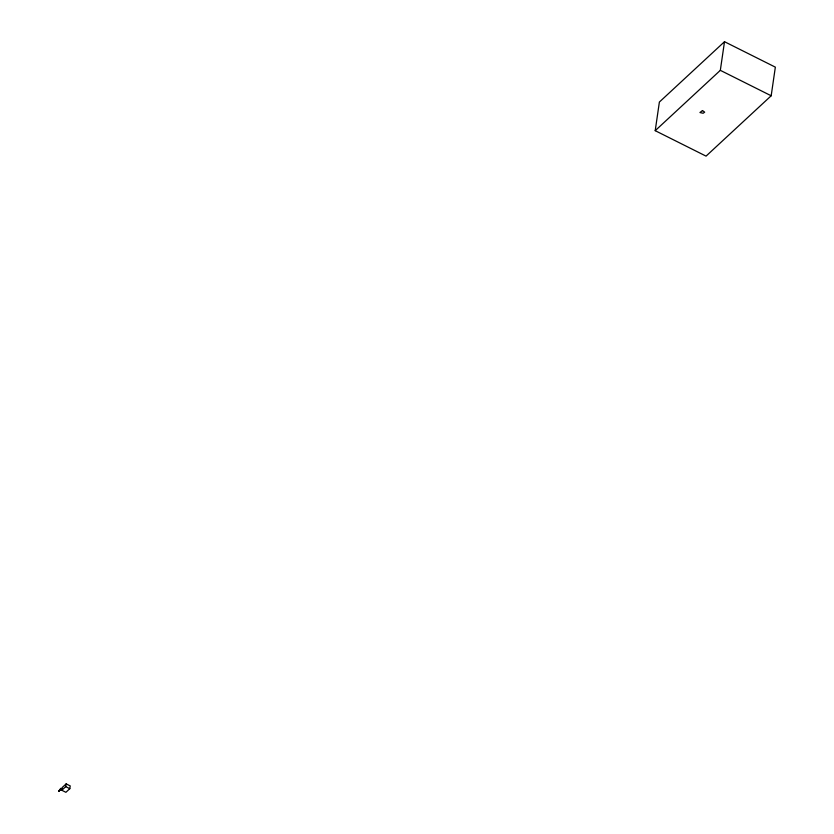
<?xml version="1.0" encoding="UTF-8"?>
<svg xmlns="http://www.w3.org/2000/svg" width="834" height="834" viewBox="0 0 834 834"><rect width="100%" height="100%" fill="white"/><g stroke="black" fill="none" stroke-linecap="round" stroke-linejoin="round"><path stroke-width="1.25" d="M58.651 791.112L59.078 790.476L59.443 790.955L58.651 791.112L59.078 790.476M59.058 791.32L59.485 790.684M60.111 789.652L60.976 788.37L61.706 789.329L60.924 790.059L60.111 789.652L60.976 788.37M60.924 790.059L61.789 788.776M61.831 790.267L62.237 787.494L66.147 783.877L70.212 785.909L69.806 788.683L65.896 792.3L61.831 790.267L65.74 786.639L66.147 783.877M655.211 130.677L659.381 102.05L724.506 41.7L775.349 67.147L771.179 95.774L706.054 156.125L655.211 130.677L720.326 70.337L724.506 41.7M720.326 70.337L771.179 95.774M65.74 786.639L69.806 788.683M60.892 788.922L61.706 789.329M60.194 789.1L61.007 789.506M702.478 110.557L699.924 112.527L703.125 113.257L704.678 112.163L702.478 110.557"/></g></svg>
